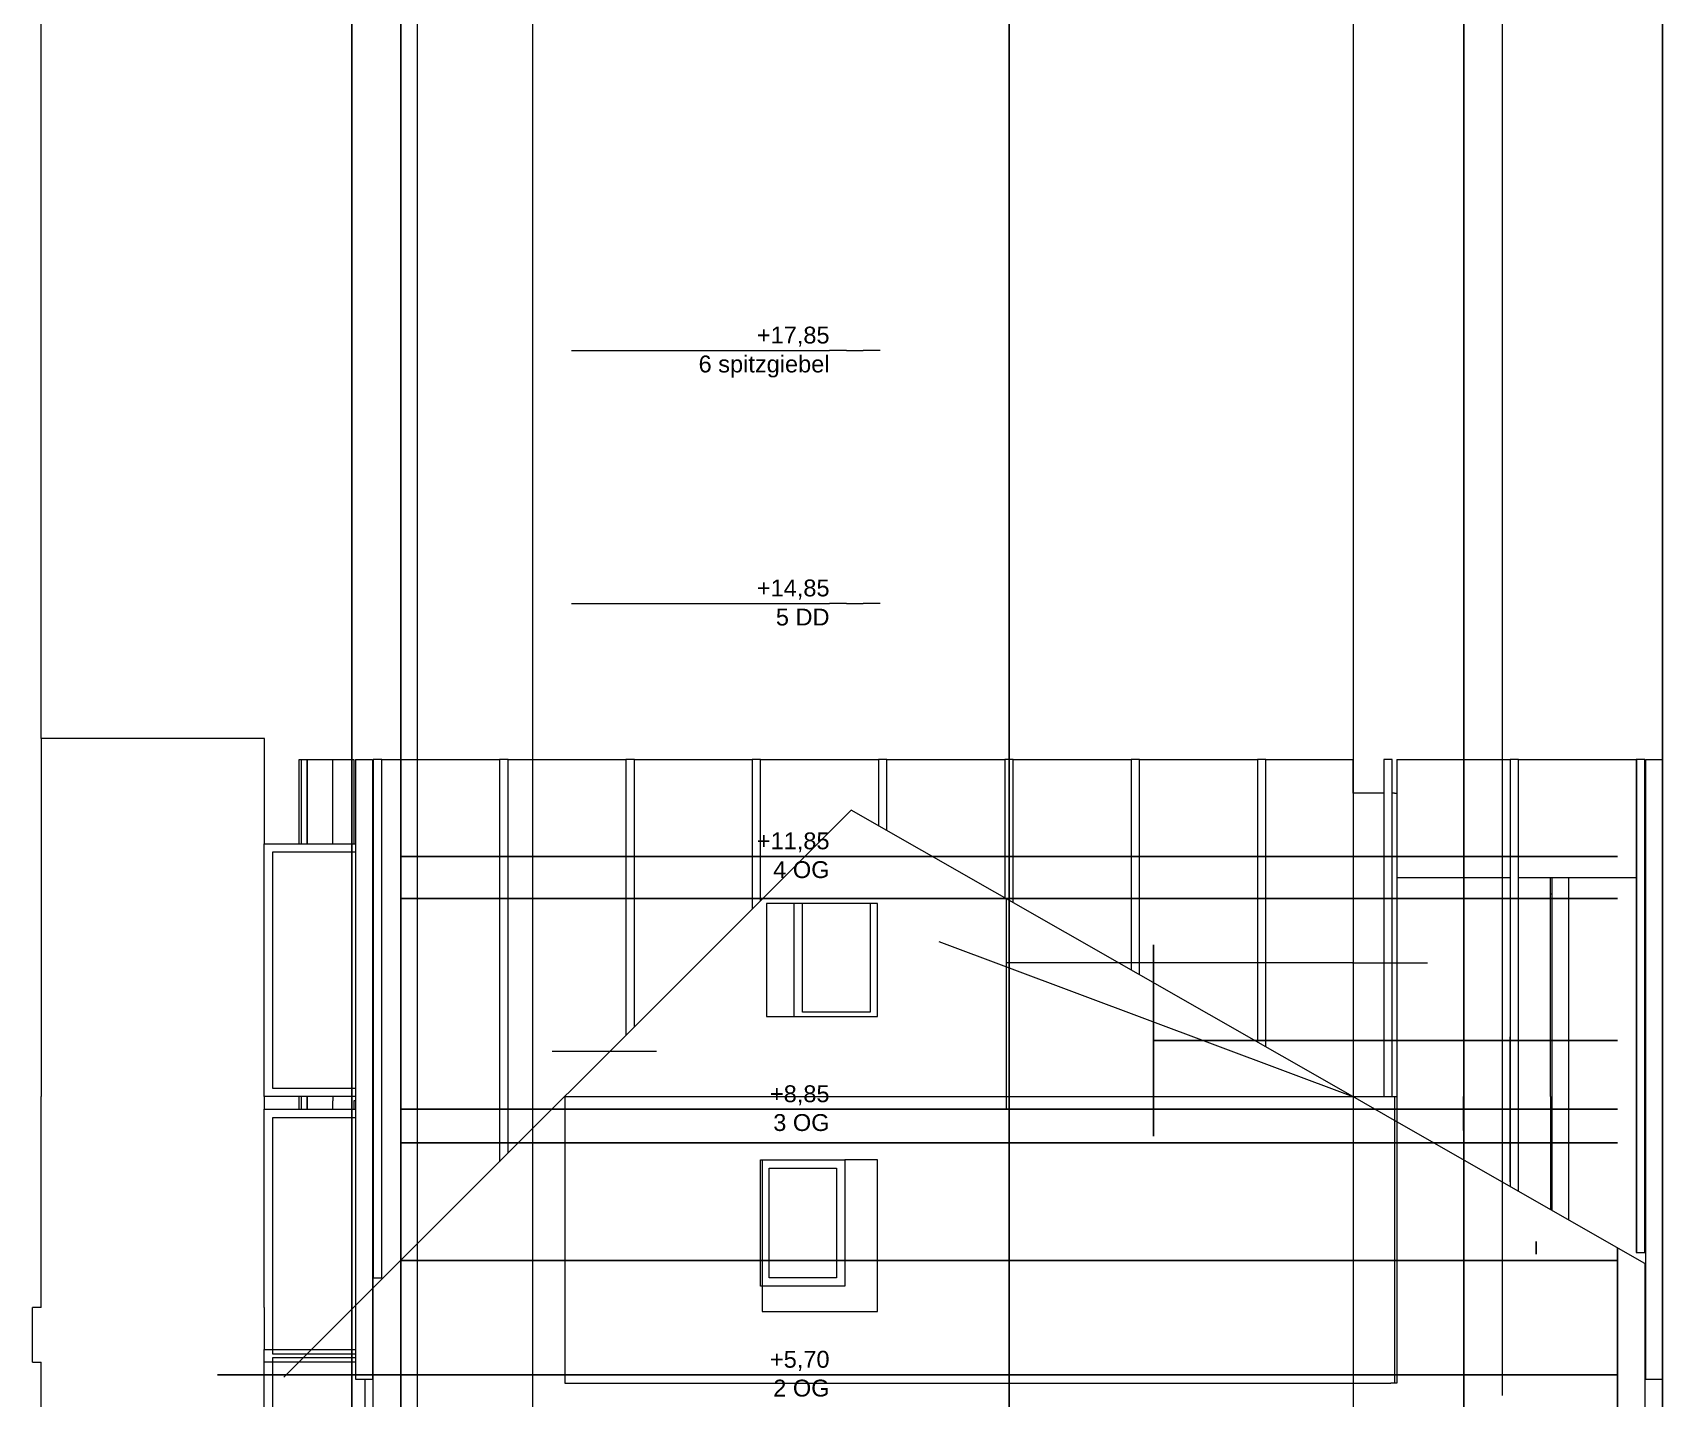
# Model space of a CAD drawing. Header units: metres. Extents: x -223175 to -223082, y -66 to 73.
# Drawn here: x -223171.06 to -223151.73, y 5.42 to 21.62 of the extents above; entities that cross this region are included whole.
import ezdxf

# ---------------------------------------------------------------- set-up
doc = ezdxf.new("R2010")
doc.units = ezdxf.units.M
doc.header["$MEASUREMENT"] = 0
doc.layers.add('0_Stift_Nr__1', color=1, linetype='Continuous', lineweight=0)
for name, color, linetype in [('ARCHICAD Fenstern', 7, 'Continuous'), ('cs-aussenanlagen.cs', 7, 'Continuous'), ('cs-bestand wand.cs', 7, 'Continuous'), ('cs-neubau.cs', 7, 'Continuous'), ('cs-wand tr.cs', 7, 'Continuous')]:
    doc.layers.add(name, color=color, linetype=linetype)
for name, color, linetype, lineweight, true_color in [('ARCHICAD Fenstern_Stift_Nr__251', 7, 'Continuous', 0, 0x6d6d6d), ('cs-aussenanlagen.cs_Stift_Nr__251', 7, 'Continuous', 0, 0x6d6d6d), ('cs-bestand wand.cs_Stift_Nr__251', 7, 'Continuous', 0, 0x6d6d6d), ('cs-neubau.cs_Stift_Nr__251', 7, 'Continuous', 0, 0x6d6d6d), ('cs-wand tr.cs_Stift_Nr__251', 7, 'Continuous', 0, 0x6d6d6d)]:
    doc.layers.add(name, color=color, linetype=linetype, lineweight=lineweight, true_color=true_color)
doc.styles.add('ERSTELLTER_STIL_1', font='arial.ttf')

# ---------------------------------------------------------------- blocks, each defined once
blk = doc.blocks.new('Schnittelement_255', base_point=(-223131.116, 0))
at = {"layer": 'cs-neubau.cs_Stift_Nr__251', "color": 251, "linetype": 'Continuous', "lineweight": 0, "true_color": 0x6d6d6d}
for p, q in [((-223167.497, 9), (-223167.497, 8.95)), ((-223167.228, 8.95), (-223167.247, 8.95)), ((-223167.017, 8.95), (-223167.028, 8.95))]:
    blk.add_line(p, q, dxfattribs=at)
blk = doc.blocks.new('Schnittelement_258', base_point=(-223131.116, 0))
at = {"layer": 'cs-wand tr.cs_Stift_Nr__251', "color": 251, "linetype": 'Continuous', "lineweight": 0, "true_color": 0x6d6d6d}
for p, q in [((-223170.958, 3.65), (-223170.958, 5.6)), ((-223170.958, 3.1), (-223170.958, 3.65))]:
    blk.add_line(p, q, dxfattribs=at)
blk = doc.blocks.new('Schnittelement_294', base_point=(-223131.116, 0))
at = {"layer": 'cs-bestand wand.cs_Stift_Nr__251', "color": 251, "linetype": 'Continuous', "lineweight": 0, "true_color": 0x6d6d6d}
for p, q in [((-223162.405, 11.342), (-223161.348, 12.399)), ((-223155.401, 9), (-223161.348, 12.399)), ((-223167.017, 6.73), (-223162.405, 11.342)), ((-223161.039, 11.292), (-223162.355, 11.292)), ((-223162.355, 11.292), (-223162.355, 9.95)), ((-223161.039, 9.95), (-223161.039, 11.292)), ((-223162.355, 9.95), (-223161.039, 9.95)), ((-223154.877, 8.701), (-223155.401, 9)), ((-223151.937, 7.02), (-223154.877, 8.701)), ((-223162.405, 8.25), (-223162.405, 6.75)), ((-223161.039, 8.25), (-223161.423, 8.25)), ((-223161.039, 6.45), (-223161.039, 8.25)), ((-223151.937, 7.02), (-223151.937, 2.81)), ((-223167.017, 5.4), (-223167.017, 6.73)), ((-223162.405, 6.75), (-223162.405, 6.45)), ((-223162.405, 6.45), (-223161.039, 6.45)), ((-223167.017, 2.65), (-223167.017, 5.4)), ((-223151.937, 2.71), (-223151.937, -0.428)), ((-223167.017, -0.428), (-223167.017, 2.65)), ((-223161.712, -0.428), (-223167.017, -0.428)), ((-223157.852, -0.428), (-223158.552, -0.428)), ((-223152.287, -0.428), (-223156.402, -0.428)), ((-223151.937, -0.428), (-223152.287, -0.428))]:
    blk.add_line(p, q, dxfattribs=at)
blk = doc.blocks.new('Schnittelement_314', base_point=(-223131.116, 0))
at = {"layer": 'cs-wand tr.cs_Stift_Nr__251', "color": 251, "linetype": 'Continuous', "lineweight": 0, "true_color": 0x6d6d6d}
for p, q in [((-223154.876, 13), (-223153.535, 13)), ((-223154.876, 13), (-223154.876, 11.6)), ((-223153.435, 13), (-223152.038, 13)), ((-223154.876, 11.6), (-223153.535, 11.6)), ((-223153.435, 11.6), (-223152.038, 11.6))]:
    blk.add_line(p, q, dxfattribs=at)
blk = doc.blocks.new('Schnittelement_315', base_point=(-223131.116, 0))
at = {"layer": 'cs-wand tr.cs_Stift_Nr__251', "color": 251, "linetype": 'Continuous', "lineweight": 0, "true_color": 0x6d6d6d}
blk.add_line((-223154.087, 11.6), (-223154.087, 9), dxfattribs=at)
blk = doc.blocks.new('Schnittelement_316', base_point=(-223131.116, 0))
at = {"layer": 'cs-wand tr.cs_Stift_Nr__251', "color": 251, "linetype": 'Continuous', "lineweight": 0, "true_color": 0x6d6d6d}
blk.add_line((-223153.057, 9), (-223153.057, 11.6), dxfattribs=at)
blk = doc.blocks.new('Schnittelement_317', base_point=(-223131.116, 0))
at = {"layer": 'cs-wand tr.cs_Stift_Nr__251', "color": 251, "linetype": 'Continuous', "lineweight": 0, "true_color": 0x6d6d6d}
for p, q in [((-223154.907, 12.6), (-223154.877, 12.6)), ((-223154.877, 12.6), (-223154.877, 9))]:
    blk.add_line(p, q, dxfattribs=at)
blk = doc.blocks.new('Schnittelement_318', base_point=(-223131.116, 0))
at = {"layer": 'cs-wand tr.cs_Stift_Nr__251', "color": 251, "linetype": 'Continuous', "lineweight": 0, "true_color": 0x6d6d6d}
for p, q in [((-223168.309, 13.25), (-223170.958, 13.25)), ((-223170.958, 13.25), (-223170.958, 9.35)), ((-223168.309, 12), (-223168.309, 13.25)), ((-223170.958, 9.35), (-223170.958, 9))]:
    blk.add_line(p, q, dxfattribs=at)
blk = doc.blocks.new('Schnittelement_319', base_point=(-223131.116, 0))
at = {"layer": 'cs-wand tr.cs_Stift_Nr__251', "color": 251, "linetype": 'Continuous', "lineweight": 0, "true_color": 0x6d6d6d}
blk.add_line((-223154.876, 12.6), (-223154.877, 12.6), dxfattribs=at)
blk = doc.blocks.new('Schnittelement_320', base_point=(-223131.116, 0))
at = {"layer": 'cs-aussenanlagen.cs_Stift_Nr__251', "color": 251, "linetype": 'Continuous', "lineweight": 0, "true_color": 0x6d6d6d}
for p, q in [((-223167.017, 13), (-223167.017, 6.85)), ((-223166.917, 13), (-223167.017, 13)), ((-223166.917, 6.85), (-223166.917, 13)), ((-223167.017, 6.85), (-223166.917, 6.85))]:
    blk.add_line(p, q, dxfattribs=at)
blk = doc.blocks.new('Schnittelement_321', base_point=(-223131.116, 0))
at = {"layer": 'cs-aussenanlagen.cs_Stift_Nr__251', "color": 251, "linetype": 'Continuous', "lineweight": 0, "true_color": 0x6d6d6d}
for p, q in [((-223152.037, 13), (-223152.037, 7.15)), ((-223151.937, 13), (-223151.938, 13)), ((-223151.937, 7.15), (-223151.937, 13)), ((-223151.938, 7.15), (-223151.937, 7.15))]:
    blk.add_line(p, q, dxfattribs=at)
blk = doc.blocks.new('Schnittelement_322', base_point=(-223131.116, 0))
at = {"layer": 'cs-aussenanlagen.cs_Stift_Nr__251', "color": 251, "linetype": 'Continuous', "lineweight": 0, "true_color": 0x6d6d6d}
for p, q in [((-223165.519, 13), (-223165.519, 8.228)), ((-223165.419, 13), (-223165.519, 13)), ((-223165.419, 8.328), (-223165.419, 13))]:
    blk.add_line(p, q, dxfattribs=at)
blk = doc.blocks.new('Schnittelement_323', base_point=(-223131.116, 0))
at = {"layer": 'cs-aussenanlagen.cs_Stift_Nr__251', "color": 251, "linetype": 'Continuous', "lineweight": 0, "true_color": 0x6d6d6d}
for p, q in [((-223164.021, 13), (-223164.021, 9.726)), ((-223163.921, 13), (-223164.021, 13)), ((-223163.921, 9.826), (-223163.921, 13))]:
    blk.add_line(p, q, dxfattribs=at)
blk = doc.blocks.new('Schnittelement_324', base_point=(-223131.116, 0))
at = {"layer": 'cs-aussenanlagen.cs_Stift_Nr__251', "color": 251, "linetype": 'Continuous', "lineweight": 0, "true_color": 0x6d6d6d}
for p, q in [((-223162.523, 13), (-223162.523, 11.224)), ((-223162.423, 13), (-223162.523, 13)), ((-223162.423, 11.324), (-223162.423, 13))]:
    blk.add_line(p, q, dxfattribs=at)
blk = doc.blocks.new('Schnittelement_325', base_point=(-223131.116, 0))
at = {"layer": 'cs-aussenanlagen.cs_Stift_Nr__251', "color": 251, "linetype": 'Continuous', "lineweight": 0, "true_color": 0x6d6d6d}
for p, q in [((-223161.025, 13), (-223161.025, 12.215)), ((-223160.925, 13), (-223161.025, 13)), ((-223160.925, 12.158), (-223160.925, 13))]:
    blk.add_line(p, q, dxfattribs=at)
blk = doc.blocks.new('Schnittelement_326', base_point=(-223131.116, 0))
at = {"layer": 'cs-aussenanlagen.cs_Stift_Nr__251', "color": 251, "linetype": 'Continuous', "lineweight": 0, "true_color": 0x6d6d6d}
for p, q in [((-223159.527, 13), (-223159.527, 11.359)), ((-223159.427, 13), (-223159.527, 13)), ((-223159.427, 11.302), (-223159.427, 13))]:
    blk.add_line(p, q, dxfattribs=at)
blk = doc.blocks.new('Schnittelement_327', base_point=(-223131.116, 0))
at = {"layer": 'cs-aussenanlagen.cs_Stift_Nr__251', "color": 251, "linetype": 'Continuous', "lineweight": 0, "true_color": 0x6d6d6d}
for p, q in [((-223158.029, 13), (-223158.029, 10.503)), ((-223157.929, 13), (-223158.029, 13)), ((-223157.929, 10.445), (-223157.929, 13))]:
    blk.add_line(p, q, dxfattribs=at)
blk = doc.blocks.new('Schnittelement_328', base_point=(-223131.116, 0))
at = {"layer": 'cs-aussenanlagen.cs_Stift_Nr__251', "color": 251, "linetype": 'Continuous', "lineweight": 0, "true_color": 0x6d6d6d}
for p, q in [((-223156.531, 13), (-223156.531, 9.646)), ((-223156.431, 13), (-223156.531, 13)), ((-223156.431, 9.589), (-223156.431, 13))]:
    blk.add_line(p, q, dxfattribs=at)
blk = doc.blocks.new('Schnittelement_329', base_point=(-223131.116, 0))
at = {"layer": 'cs-aussenanlagen.cs_Stift_Nr__251', "color": 251, "linetype": 'Continuous', "lineweight": 0, "true_color": 0x6d6d6d}
for p, q in [((-223155.033, 13), (-223155.033, 9)), ((-223154.933, 13), (-223155.033, 13)), ((-223154.933, 9), (-223154.933, 13))]:
    blk.add_line(p, q, dxfattribs=at)
blk = doc.blocks.new('Schnittelement_330', base_point=(-223131.116, 0))
at = {"layer": 'cs-aussenanlagen.cs_Stift_Nr__251', "color": 251, "linetype": 'Continuous', "lineweight": 0, "true_color": 0x6d6d6d}
for p, q in [((-223153.535, 13), (-223153.535, 7.934)), ((-223153.435, 13), (-223153.535, 13)), ((-223153.435, 7.876), (-223153.435, 13))]:
    blk.add_line(p, q, dxfattribs=at)
blk = doc.blocks.new('Schnittelement_331', base_point=(-223131.116, 0))
at = {"layer": 'ARCHICAD Fenstern_Stift_Nr__251', "color": 251, "linetype": 'Continuous', "lineweight": 0, "true_color": 0x6d6d6d}
for p, q in [((-223162.025, 9.95), (-223162.025, 11.292)), ((-223161.925, 10), (-223161.925, 11.292)), ((-223161.125, 11.292), (-223161.125, 10)), ((-223161.125, 10), (-223161.925, 10))]:
    blk.add_line(p, q, dxfattribs=at)
blk = doc.blocks.new('Schnittelement_332', base_point=(-223131.116, 0))
at = {"layer": 'cs-wand tr.cs_Stift_Nr__251', "color": 251, "linetype": 'Continuous', "lineweight": 0, "true_color": 0x6d6d6d}
for p, q in [((-223166.917, 13), (-223165.519, 13)), ((-223165.419, 13), (-223164.021, 13)), ((-223163.921, 13), (-223162.523, 13)), ((-223162.423, 13), (-223161.025, 13)), ((-223160.925, 13), (-223159.527, 13)), ((-223159.427, 13), (-223158.029, 13)), ((-223157.929, 13), (-223156.531, 13)), ((-223156.431, 13), (-223155.397, 13)), ((-223155.397, 12.6), (-223155.397, 13)), ((-223155.033, 12.6), (-223155.397, 12.6)), ((-223154.907, 12.6), (-223154.933, 12.6))]:
    blk.add_line(p, q, dxfattribs=at)
blk = doc.blocks.new('Schnittelement_333', base_point=(-223131.116, 0))
at = {"layer": 'cs-aussenanlagen.cs_Stift_Nr__251', "color": 251, "linetype": 'Continuous', "lineweight": 0, "true_color": 0x6d6d6d}
for p, q in [((-223151.928, 13), (-223151.928, 5.65)), ((-223151.928, 13), (-223151.728, 13)), ((-223151.728, 13), (-223151.728, 5.65)), ((-223151.928, 5.65), (-223151.728, 5.65))]:
    blk.add_line(p, q, dxfattribs=at)
blk = doc.blocks.new('Schnittelement_334', base_point=(-223131.116, 0))
at = {"layer": 'cs-wand tr.cs_Stift_Nr__251', "color": 251, "linetype": 'Continuous', "lineweight": 0, "true_color": 0x6d6d6d}
blk.add_line((-223167.017, 6.73), (-223167.017, 6.85), dxfattribs=at)
blk = doc.blocks.new('Schnittelement_335', base_point=(-223131.116, 0))
at = {"layer": 'cs-wand tr.cs_Stift_Nr__251', "color": 251, "linetype": 'Continuous', "lineweight": 0, "true_color": 0x6d6d6d}
blk.add_line((-223154.087, 8.6), (-223154.087, 8.249), dxfattribs=at)
blk = doc.blocks.new('Schnittelement_336', base_point=(-223131.116, 0))
at = {"layer": 'cs-wand tr.cs_Stift_Nr__251', "color": 251, "linetype": 'Continuous', "lineweight": 0, "true_color": 0x6d6d6d}
for p, q in [((-223154.947, 9), (-223154.907, 9)), ((-223154.907, 9), (-223154.877, 9)), ((-223154.907, 9), (-223154.907, 5.6)), ((-223154.877, 9), (-223154.877, 8.701)), ((-223154.877, 8.701), (-223154.877, 8.6)), ((-223154.877, 8.6), (-223154.877, 5.6)), ((-223154.907, 5.6), (-223154.947, 5.6)), ((-223154.877, 5.6), (-223154.907, 5.6))]:
    blk.add_line(p, q, dxfattribs=at)
blk = doc.blocks.new('Schnittelement_337', base_point=(-223131.116, 0))
at = {"layer": 'cs-wand tr.cs_Stift_Nr__251', "color": 251, "linetype": 'Continuous', "lineweight": 0, "true_color": 0x6d6d6d}
blk.add_line((-223153.057, 9), (-223153.057, 7.66), dxfattribs=at)
blk = doc.blocks.new('Schnittelement_338', base_point=(-223131.116, 0))
at = {"layer": 'cs-wand tr.cs_Stift_Nr__251', "color": 251, "linetype": 'Continuous', "lineweight": 0, "true_color": 0x6d6d6d}
blk.add_line((-223154.087, 8.6), (-223154.087, 9), dxfattribs=at)
blk = doc.blocks.new('Schnittelement_340', base_point=(-223131.116, 0))
at = {"layer": 'ARCHICAD Fenstern_Stift_Nr__251', "color": 251, "linetype": 'Continuous', "lineweight": 0, "true_color": 0x6d6d6d}
for p, q in [((-223162.423, 6.75), (-223162.423, 8.25)), ((-223162.423, 8.25), (-223162.405, 8.25)), ((-223162.405, 8.25), (-223161.423, 8.25)), ((-223162.323, 6.85), (-223162.323, 8.15)), ((-223162.323, 8.15), (-223161.523, 8.15)), ((-223161.523, 8.15), (-223161.523, 6.85)), ((-223161.423, 8.25), (-223161.423, 6.75)), ((-223161.523, 6.85), (-223162.323, 6.85)), ((-223162.405, 6.75), (-223162.423, 6.75)), ((-223161.423, 6.75), (-223162.405, 6.75))]:
    blk.add_line(p, q, dxfattribs=at)
blk = doc.blocks.new('Schnittelement_341', base_point=(-223131.116, 0))
at = {"layer": 'cs-wand tr.cs_Stift_Nr__251', "color": 251, "linetype": 'Continuous', "lineweight": 0, "true_color": 0x6d6d6d}
for p, q in [((-223164.744, 9), (-223164.744, 5.6)), ((-223164.744, 9), (-223155.401, 9)), ((-223155.401, 9), (-223154.947, 9)), ((-223164.744, 5.6), (-223154.947, 5.6))]:
    blk.add_line(p, q, dxfattribs=at)
blk = doc.blocks.new('Schnittelement_342', base_point=(-223131.116, 0))
at = {"layer": 'ARCHICAD Fenstern_Stift_Nr__251', "color": 251, "linetype": 'Continuous', "lineweight": 0, "true_color": 0x6d6d6d}
for p, q in [((-223168.313, 12), (-223168.309, 12)), ((-223168.313, 9), (-223168.313, 12)), ((-223168.309, 12), (-223167.228, 12)), ((-223167.028, 12), (-223167.017, 12)), ((-223167.228, 11.9), (-223168.213, 11.9)), ((-223168.213, 11.9), (-223168.213, 9.1)), ((-223168.213, 9.1), (-223167.228, 9.1)), ((-223167.228, 9), (-223168.309, 9)), ((-223167.017, 9), (-223167.028, 9))]:
    blk.add_line(p, q, dxfattribs=at)
blk = doc.blocks.new('Schnittelement_343', base_point=(-223131.116, 0))
at = {"layer": 'cs-aussenanlagen.cs_Stift_Nr__251', "color": 251, "linetype": 'Continuous', "lineweight": 0, "true_color": 0x6d6d6d}
for p, q in [((-223167.228, 13), (-223167.228, 5.65)), ((-223167.228, 13), (-223167.028, 13)), ((-223167.028, 13), (-223167.028, 5.65)), ((-223167.228, 5.65), (-223167.028, 5.65))]:
    blk.add_line(p, q, dxfattribs=at)
blk = doc.blocks.new('Schnittelement_344', base_point=(-223131.116, 0))
at = {"layer": 'cs-aussenanlagen.cs_Stift_Nr__251', "color": 251, "linetype": 'Continuous', "lineweight": 0, "true_color": 0x6d6d6d}
for p, q in [((-223153.037, 7.649), (-223153.037, 11.6)), ((-223152.837, 7.535), (-223152.837, 11.6))]:
    blk.add_line(p, q, dxfattribs=at)
blk = doc.blocks.new('Schnittelement_346', base_point=(-223131.116, 0))
at = {"layer": 'cs-wand tr.cs_Stift_Nr__251', "color": 251, "linetype": 'Continuous', "lineweight": 0, "true_color": 0x6d6d6d}
for p, q in [((-223168.309, 9), (-223168.313, 9)), ((-223168.309, 8.85), (-223168.309, 9))]:
    blk.add_line(p, q, dxfattribs=at)
blk = doc.blocks.new('Schnittelement_347', base_point=(-223131.116, 0))
at = {"layer": 'cs-wand tr.cs_Stift_Nr__251', "color": 251, "linetype": 'Continuous', "lineweight": 0, "true_color": 0x6d6d6d}
for p, q in [((-223170.958, 6.5), (-223170.958, 9)), ((-223170.958, 5.6), (-223170.958, 5.85))]:
    blk.add_line(p, q, dxfattribs=at)
blk = doc.blocks.new('Schnittelement_348', base_point=(-223131.116, 0))
at = {"layer": 'ARCHICAD Fenstern_Stift_Nr__251', "color": 251, "linetype": 'Continuous', "lineweight": 0, "true_color": 0x6d6d6d}
for p, q in [((-223168.313, 8.85), (-223168.309, 8.85)), ((-223168.313, 6.5), (-223168.313, 8.85)), ((-223168.309, 8.85), (-223167.228, 8.85)), ((-223167.228, 8.75), (-223168.213, 8.75)), ((-223168.213, 8.75), (-223168.213, 5.95)), ((-223167.028, 8.85), (-223167.017, 8.85)), ((-223167.228, 5.85), (-223168.313, 5.85)), ((-223168.213, 5.95), (-223167.228, 5.95)), ((-223167.017, 5.85), (-223167.028, 5.85))]:
    blk.add_line(p, q, dxfattribs=at)
blk = doc.blocks.new('Schnittelement_349', base_point=(-223131.116, 0))
at = {"layer": 'cs-aussenanlagen.cs_Stift_Nr__251', "color": 251, "linetype": 'Continuous', "lineweight": 0, "true_color": 0x6d6d6d}
blk.add_line((-223153.037, 11.4), (-223153.057, 11.4), dxfattribs=at)
blk = doc.blocks.new('Schnittelement_350', base_point=(-223131.116, 0))
at = {"layer": 'cs-aussenanlagen.cs_Stift_Nr__251', "color": 251, "linetype": 'Continuous', "lineweight": 0, "true_color": 0x6d6d6d}
for p, q in [((-223152.038, 13), (-223152.038, 7.15)), ((-223151.938, 13), (-223152.038, 13)), ((-223151.938, 7.15), (-223151.938, 13)), ((-223152.038, 7.15), (-223151.938, 7.15))]:
    blk.add_line(p, q, dxfattribs=at)
blk = doc.blocks.new('Schnittelement_359', base_point=(-223131.116, 0))
at = {"layer": 'cs-wand tr.cs_Stift_Nr__251', "color": 251, "linetype": 'Continuous', "lineweight": 0, "true_color": 0x6d6d6d}
for p, q in [((-223167.897, 13), (-223167.867, 13)), ((-223167.897, 12), (-223167.897, 13)), ((-223167.867, 13), (-223167.801, 13)), ((-223167.867, 12), (-223167.867, 13)), ((-223167.801, 12), (-223167.801, 13)), ((-223167.801, 13), (-223167.797, 13)), ((-223167.797, 12), (-223167.797, 13)), ((-223167.797, 13), (-223167.497, 13)), ((-223167.497, 12), (-223167.497, 13)), ((-223167.497, 13), (-223167.247, 13)), ((-223167.247, 13), (-223167.247, 12))]:
    blk.add_line(p, q, dxfattribs=at)
blk = doc.blocks.new('Schnittelement_367', base_point=(-223131.116, 0))
at = {"layer": 'cs-wand tr.cs_Stift_Nr__251', "color": 251, "linetype": 'Continuous', "lineweight": 0, "true_color": 0x6d6d6d}
for p, q in [((-223167.897, 8.95), (-223167.897, 9)), ((-223167.897, 8.85), (-223167.897, 8.95)), ((-223167.867, 8.85), (-223167.867, 9)), ((-223167.801, 8.85), (-223167.801, 9)), ((-223167.797, 8.85), (-223167.797, 9)), ((-223167.497, 8.85), (-223167.497, 8.95)), ((-223167.247, 8.95), (-223167.247, 8.85))]:
    blk.add_line(p, q, dxfattribs=at)
blk = doc.blocks.new('Schnittelement_368', base_point=(-223131.116, 0))
at = {"layer": 'cs-wand tr.cs_Stift_Nr__251', "color": 251, "linetype": 'Continuous', "lineweight": 0, "true_color": 0x6d6d6d}
for p, q in [((-223170.958, 6.5), (-223171.058, 6.5)), ((-223171.058, 5.85), (-223171.058, 6.5)), ((-223168.309, 6.5), (-223168.313, 6.5)), ((-223168.309, 6), (-223168.309, 6.5)), ((-223171.058, 5.85), (-223170.958, 5.85))]:
    blk.add_line(p, q, dxfattribs=at)
blk = doc.blocks.new('Schnittelement_369', base_point=(-223131.116, 0))
at = {"layer": 'ARCHICAD Fenstern_Stift_Nr__251', "color": 251, "linetype": 'Continuous', "lineweight": 0, "true_color": 0x6d6d6d}
for p, q in [((-223168.313, 6), (-223168.309, 6)), ((-223168.313, 3.65), (-223168.313, 6)), ((-223168.309, 6), (-223167.228, 6)), ((-223167.028, 6), (-223167.017, 6)), ((-223167.228, 5.9), (-223168.213, 5.9)), ((-223168.213, 5.9), (-223168.213, 3.1)), ((-223167.113, 3.1), (-223167.113, 5.65)), ((-223168.213, 3.1), (-223167.113, 3.1)), ((-223167.018, 3), (-223168.313, 3))]:
    blk.add_line(p, q, dxfattribs=at)
blk = doc.blocks.new('ansicht nord 9-15 _STORY_MARKER', base_point=(-223131.116, 0))
at = {"layer": '0_Stift_Nr__1', "color": 1, "linetype": 'Continuous', "lineweight": 0}
for p, q in [((-223188.901, 17.85), (-223185.839, 17.85)), ((-223185.639, 17.85), (-223185.839, 17.85)), ((-223185.639, 17.85), (-223185.439, 17.85)), ((-223185.339, 17.85), (-223185.439, 17.85)), ((-223185.239, 17.85), (-223185.339, 17.85)), ((-223188.901, 14.85), (-223185.839, 14.85)), ((-223185.639, 14.85), (-223185.839, 14.85)), ((-223185.639, 14.85), (-223185.439, 14.85)), ((-223185.339, 14.85), (-223185.439, 14.85)), ((-223185.239, 14.85), (-223185.339, 14.85)), ((-223188.901, 11.85), (-223185.839, 11.85)), ((-223185.639, 11.85), (-223185.839, 11.85)), ((-223185.639, 11.85), (-223185.439, 11.85)), ((-223185.339, 11.85), (-223185.439, 11.85)), ((-223185.239, 11.85), (-223185.339, 11.85)), ((-223188.901, 8.85), (-223185.839, 8.85)), ((-223185.639, 8.85), (-223185.839, 8.85)), ((-223185.639, 8.85), (-223185.439, 8.85)), ((-223185.339, 8.85), (-223185.439, 8.85)), ((-223185.239, 8.85), (-223185.339, 8.85)), ((-223188.901, 5.7), (-223185.839, 5.7)), ((-223185.639, 5.7), (-223185.839, 5.7)), ((-223185.639, 5.7), (-223185.439, 5.7)), ((-223185.339, 5.7), (-223185.439, 5.7)), ((-223185.239, 5.7), (-223185.339, 5.7))]:
    blk.add_line(p, q, dxfattribs=at)
at = {"layer": '0_Stift_Nr__1', "color": 1, "lineweight": 0, "char_height": 0.2, "attachment_point": 3, "style": 'ERSTELLTER_STIL_1'}
for s, insert, line_spacing_factor in [('\\A1;{\\pqr;\\pt0;\\fArial|b0|i0|c0|p38;+17,85\\P\\pqr;\\pt0;\\fArial|b0|i0|c0|p38;6\\fArial|b0|i0|c0|p38; \\fArial|b0|i0|c0|p38;spitzgiebel}', (-223185.839, 18.134), 1.029116), ('\\A1;{\\pqr;\\pt0;\\fArial|b0|i0|c0|p38;+14,85\\P\\pqr;\\pt0;\\fArial|b0|i0|c0|p38;5\\fArial|b0|i0|c0|p38; \\fArial|b0|i0|c0|p38;DD}', (-223185.839, 15.134), 1.034324), ('\\A1;{\\pqr;\\pt0;\\fArial|b0|i0|c0|p38;+11,85\\P\\pqr;\\pt0;\\fArial|b0|i0|c0|p38;4\\fArial|b0|i0|c0|p38; \\fArial|b0|i0|c0|p38;OG}', (-223185.839, 12.134), 1.023908), ('\\A1;{\\pqr;\\pt0;\\fArial|b0|i0|c0|p38;+8,85\\P\\pqr;\\pt0;\\fArial|b0|i0|c0|p38;3\\fArial|b0|i0|c0|p38; \\fArial|b0|i0|c0|p38;OG}', (-223185.839, 9.134), 1.024324), ('\\A1;{\\pqr;\\pt0;\\fArial|b0|i0|c0|p38;+5,70\\P\\pqr;\\pt0;\\fArial|b0|i0|c0|p38;2\\fArial|b0|i0|c0|p38; \\fArial|b0|i0|c0|p38;OG}', (-223185.839, 5.984), 1.023908)]:
    blk.add_mtext(s, dxfattribs=dict(at, insert=insert, line_spacing_factor=line_spacing_factor))

msp = doc.modelspace()

# ---------------------------------------------------------------- linework, layer by layer
for p, q in [((-223167.272, -65.878), (-223167.272, 72.979)), ((-223154.082, -65.878), (-223154.082, 59.141)), ((-223151.728, -65.878), (-223151.728, 59.141)), ((-223166.692, -65.878), (-223166.692, 58.839)), ((-223159.477, 58.015), (-223159.477, 2.432)), ((-223161.348, 12.399), (-223168.077, 5.671)), ((-223152.262, 11.85), (-223166.692, 11.85)), ((-223152.262, 11.35), (-223166.692, 11.35)), ((-223157.762, 10.8), (-223157.762, 8.53)), ((-223152.262, 9.665), (-223157.762, 9.665)), ((-223153.535, 7.99), (-223153.535, 9.71)), ((-223152.262, 8.85), (-223166.692, 8.85)), ((-223152.262, 8.45), (-223166.692, 8.45)), ((-223153.225, 7.13), (-223153.225, 7.281)), ((-223152.262, 3.453), (-223152.262, 7.206)), ((-223166.692, 7.055), (-223152.262, 7.055)), ((-223152.262, 7.055), (-223153.225, 7.055)), ((-223152.262, 5.7), (-223168.863, 5.7))]:
    msp.add_line(p, q)
at = {"layer": '0_Stift_Nr__1'}
for p, q in [((-223153.627, 61.036), (-223153.627, 5.453)), ((-223166.497, 58.015), (-223166.497, 2.432)), ((-223155.397, 58.015), (-223155.397, 2.432)), ((-223165.127, 57.875), (-223165.127, 2.292)), ((-223170.958, 13.25), (-223170.958, 43.141)), ((-223159.512, 11.35), (-223159.512, 8.85)), ((-223155.397, 8.998), (-223160.306, 10.836)), ((-223155.402, 10.589), (-223159.512, 10.589)), ((-223155.402, 10.589), (-223154.515, 10.589)), ((-223164.897, 9.539), (-223163.66, 9.539))]:
    msp.add_line(p, q, dxfattribs=at)

# ---------------------------------------------------------------- block references
at = {"linetype": 'Continuous', "lineweight": 0}
msp.add_blockref('ansicht nord 9-15 _STORY_MARKER', (-223106.883, 0), dxfattribs=at)
at = {"layer": 'ARCHICAD Fenstern', "lineweight": 0}
for name in ['Schnittelement_342', 'Schnittelement_331', 'Schnittelement_348', 'Schnittelement_340', 'Schnittelement_369']:
    msp.add_blockref(name, (-223131.116, 0), dxfattribs=at)
at = {"layer": 'cs-aussenanlagen.cs', "lineweight": 0}
for name in ['Schnittelement_343', 'Schnittelement_320', 'Schnittelement_322', 'Schnittelement_323', 'Schnittelement_324', 'Schnittelement_325', 'Schnittelement_326', 'Schnittelement_327', 'Schnittelement_328', 'Schnittelement_329', 'Schnittelement_330', 'Schnittelement_350', 'Schnittelement_321', 'Schnittelement_333', 'Schnittelement_344', 'Schnittelement_349']:
    msp.add_blockref(name, (-223131.116, 0), dxfattribs=at)
at = {"layer": 'cs-bestand wand.cs', "lineweight": 0}
msp.add_blockref('Schnittelement_294', (-223131.116, 0), dxfattribs=at)
at = {"layer": 'cs-neubau.cs', "lineweight": 0}
msp.add_blockref('Schnittelement_255', (-223131.116, 0), dxfattribs=at)
at = {"layer": 'cs-wand tr.cs', "lineweight": 0}
for name in ['Schnittelement_318', 'Schnittelement_359', 'Schnittelement_332', 'Schnittelement_314', 'Schnittelement_317', 'Schnittelement_319', 'Schnittelement_315', 'Schnittelement_316', 'Schnittelement_347', 'Schnittelement_346', 'Schnittelement_367', 'Schnittelement_341', 'Schnittelement_336', 'Schnittelement_338', 'Schnittelement_337', 'Schnittelement_335', 'Schnittelement_334', 'Schnittelement_368', 'Schnittelement_258']:
    msp.add_blockref(name, (-223131.116, 0), dxfattribs=at)

doc.saveas('drawing.dxf')
